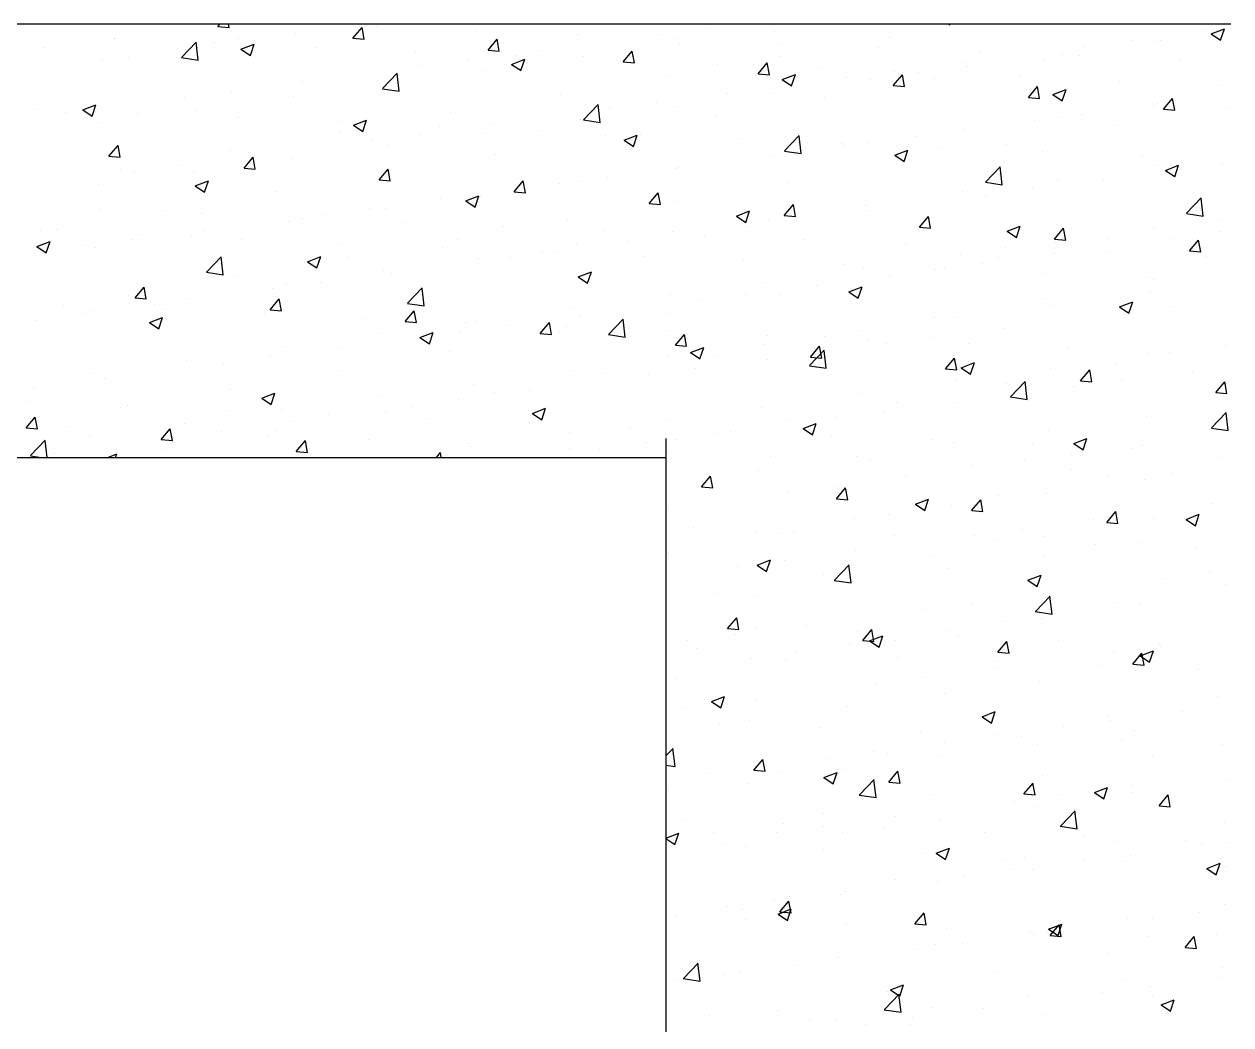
# Model space of a CAD drawing. Header units: millimetres. Extents: x 331487 to 517269, y 198509 to 399936.
# Drawn here: x 447294 to 447934, y 324537 to 325069 of the extents above; entities that cross this region are included whole.
import ezdxf

# ---------------------------------------------------------------- set-up
doc = ezdxf.new("R2010")
doc.units = ezdxf.units.MM
doc.header["$MEASUREMENT"] = 0
doc.layers.add('9th_Column', color=2, linetype='Continuous', lineweight=25)
doc.layers.add('COLUMN', color=6, linetype='Continuous')

msp = doc.modelspace()

# ---------------------------------------------------------------- linework, layer by layer
at = {"layer": '9th_Column'}
for p, q in [((447934.35, 325068.51), (442904.35, 325068.51)), ((447634.35, 324848.51), (447634.45, 322328.51)), ((443134.35, 324838.51), (447634.35, 324838.51))]:
    msp.add_line(p, q, dxfattribs=at)
at = {"layer": 'COLUMN', "color": 2, "linetype": 'Continuous'}
for p, q in [((447396.46, 325067.29), (447397.48, 325068.51)), ((447396.46, 325067.29), (447402.44, 325066.77)), ((447402.43, 325066.76), (447402.11, 325068.51)), ((447480.52, 325067.48), (447480.52, 325067.48)), ((447784.48, 325068.51), (447785.15, 325068.06)), ((447785.15, 325068.06), (447785.3, 325068.51)), ((447341.46, 325060.81), (447341.46, 325060.81)), ((447341.71, 325060.84), (447341.71, 325060.84)), ((447407.38, 325061.05), (447407.38, 325061.05)), ((447437.8, 325063.65), (447437.8, 325063.65)), ((447468.19, 325061.01), (447473.01, 325066.76)), ((447468.19, 325061.01), (447474.16, 325060.49)), ((447474.16, 325060.48), (447473, 325066.75)), ((447533.91, 325065.22), (447533.91, 325065.22)), ((447587.29, 325062.96), (447587.29, 325062.96)), ((447630.69, 325062.91), (447630.69, 325062.91)), ((447640.67, 325060.71), (447640.67, 325060.71)), ((447655.72, 325066.21), (447655.72, 325066.21)), ((447692.23, 325064.74), (447692.23, 325064.74)), ((447753.17, 325061.44), (447753.17, 325061.44)), ((447919.41, 325064.94), (447919.41, 325064.94)), ((447923.89, 325063.41), (447930.89, 325066.09)), ((447923.89, 325063.41), (447928.87, 325060.05)), ((447928.86, 325060.05), (447930.89, 325066.09)), ((447303.84, 325055.86), (447303.84, 325055.86)), ((447377.19, 325050.88), (447384.98, 325059)), ((447386, 325049.41), (447384.89, 325058.91)), ((447385.86, 325056.15), (447385.86, 325056.15)), ((447394.84, 325058.55), (447394.84, 325058.55)), ((447408.73, 325055.18), (447415.73, 325057.87)), ((447408.73, 325055.18), (447413.71, 325051.82)), ((447413.7, 325051.82), (447415.73, 325057.87)), ((447448.23, 325056.3), (447448.23, 325056.3)), ((447539.91, 325054.74), (447544.73, 325060.48)), ((447539.91, 325054.74), (447545.89, 325054.22)), ((447545.89, 325054.21), (447544.73, 325060.48)), ((447567.53, 325054.6), (447567.53, 325054.6)), ((447641.72, 325058.34), (447641.72, 325058.34)), ((447694.05, 325058.45), (447694.05, 325058.45)), ((447747.44, 325056.2), (447747.44, 325056.2)), ((447856.5, 325056.66), (447856.5, 325056.66)), ((447881.54, 325059.96), (447881.54, 325059.96)), ((447893.77, 325059.51), (447893.77, 325059.51)), ((447896.75, 325059.89), (447896.75, 325059.89)), ((447335.35, 325049.75), (447335.35, 325049.75)), ((447349.07, 325051.04), (447349.07, 325051.04)), ((447377.1, 325050.79), (447386, 325049.41)), ((447501.61, 325054.04), (447501.61, 325054.04)), ((447529.66, 325049.61), (447529.66, 325049.61)), ((447552.44, 325047.17), (447559.45, 325049.86)), ((447554.99, 325051.79), (447554.99, 325051.79)), ((447557.41, 325043.81), (447559.44, 325049.86)), ((447590.38, 325051.3), (447590.38, 325051.3)), ((447608.37, 325049.53), (447608.37, 325049.53)), ((447611.64, 325048.46), (447616.46, 325054.21)), ((447611.64, 325048.46), (447617.61, 325047.94)), ((447617.61, 325047.93), (447616.46, 325054.2)), ((447683.36, 325042.19), (447688.18, 325047.93)), ((447689.34, 325041.66), (447688.18, 325047.93)), ((447694.85, 325051.43), (447694.85, 325051.43)), ((447793.35, 325048.35), (447793.35, 325048.35)), ((447800.82, 325053.94), (447800.82, 325053.94)), ((447835.45, 325049.5), (447835.45, 325049.5)), ((447844.81, 325052.39), (447844.81, 325052.39)), ((447854.2, 325051.69), (447854.2, 325051.69)), ((447907.58, 325049.43), (447907.58, 325049.43)), ((447483.92, 325034.33), (447491.71, 325042.45)), ((447492.72, 325032.86), (447491.62, 325042.36)), ((447504.63, 325046.31), (447504.63, 325046.31)), ((447538.44, 325043.8), (447538.44, 325043.8)), ((447552.44, 325047.17), (447557.42, 325043.82)), ((447636.53, 325041.42), (447636.53, 325041.42)), ((447661.76, 325047.28), (447661.76, 325047.28)), ((447683.36, 325042.19), (447689.34, 325041.67)), ((447696.16, 325039.16), (447703.16, 325041.85)), ((447701.13, 325035.8), (447703.15, 325041.85)), ((447715.14, 325045.02), (447715.14, 325045.02)), ((447755.09, 325035.91), (447759.91, 325041.66)), ((447755.48, 325043.36), (447755.48, 325043.36)), ((447761.06, 325035.38), (447759.91, 325041.65)), ((447768.52, 325042.77), (447768.52, 325042.77)), ((447794.3, 325045.99), (447794.3, 325045.99)), ((447441.47, 325038), (447441.47, 325038)), ((447487.93, 325037.4), (447487.93, 325037.4)), ((447696.16, 325039.16), (447701.13, 325035.81)), ((447730.44, 325040.07), (447730.44, 325040.07)), ((447742.95, 325038.95), (447742.95, 325038.95)), ((447755.09, 325035.91), (447761.07, 325035.39)), ((447777.13, 325039.49), (447777.13, 325039.49)), ((447821.9, 325040.51), (447821.9, 325040.51)), ((447826.82, 325029.64), (447831.64, 325035.38)), ((447832.79, 325029.11), (447831.63, 325035.38)), ((447875.28, 325038.25), (447875.28, 325038.25)), ((447928.67, 325036), (447928.67, 325036)), ((447378.56, 325029.72), (447378.56, 325029.72)), ((447403.6, 325033.01), (447403.6, 325033.01)), ((447436.58, 325030.36), (447436.58, 325030.36)), ((447483.83, 325034.24), (447492.72, 325032.86)), ((447578.21, 325031.41), (447578.21, 325031.41)), ((447667.29, 325031.75), (447667.29, 325031.75)), ((447691.02, 325031.45), (447691.02, 325031.45)), ((447718.81, 325029.48), (447718.81, 325029.48)), ((447826.82, 325029.64), (447832.79, 325029.12)), ((447839.87, 325031.15), (447846.87, 325033.84)), ((447839.87, 325031.15), (447844.84, 325027.8)), ((447844.84, 325027.8), (447846.87, 325033.84)), ((447898.54, 325023.36), (447903.36, 325029.11)), ((447904.52, 325022.83), (447903.36, 325029.1)), ((447300.48, 325023.41), (447300.48, 325023.41)), ((447324.71, 325022.93), (447331.71, 325025.61)), ((447324.71, 325022.93), (447329.68, 325019.57)), ((447329.68, 325019.57), (447331.71, 325025.61)), ((447384.65, 325022.86), (447384.65, 325022.86)), ((447590.64, 325017.78), (447598.43, 325025.9)), ((447599.44, 325016.31), (447598.34, 325025.8)), ((447604.38, 325023.47), (447604.38, 325023.47)), ((447629.41, 325026.77), (447629.41, 325026.77)), ((447640.51, 325025.05), (447640.51, 325025.05)), ((447893.11, 325025.5), (447893.11, 325025.5)), ((447895.53, 325026.6), (447895.53, 325026.6)), ((447898.54, 325023.36), (447904.52, 325022.84)), ((447931.96, 325024.51), (447931.96, 325024.51)), ((447315.41, 325021.4), (447315.41, 325021.4)), ((447334.14, 325016.46), (447334.14, 325016.46)), ((447353.86, 325021.16), (447353.86, 325021.16)), ((447407.25, 325018.9), (447407.25, 325018.9)), ((447460.63, 325016.64), (447460.63, 325016.64)), ((447468.42, 325014.92), (447475.42, 325017.61)), ((447473.39, 325011.56), (447475.42, 325017.6)), ((447519.89, 325021.4), (447519.89, 325021.4)), ((447589.16, 325018.01), (447589.16, 325018.01)), ((447590.55, 325017.69), (447599.45, 325016.31)), ((447660.49, 325019.47), (447660.49, 325019.47)), ((447830.2, 325017.22), (447830.2, 325017.22)), ((447843.59, 325019.1), (447843.59, 325019.1)), ((447855.23, 325020.52), (447855.23, 325020.52)), ((447461.57, 325011.39), (447461.57, 325011.39)), ((447468.42, 325014.92), (447473.4, 325011.56)), ((447503.35, 325010.17), (447503.35, 325010.17)), ((447514.01, 325014.39), (447514.01, 325014.39)), ((447537.22, 325010.51), (447537.22, 325010.51)), ((447541.23, 325015.16), (447541.23, 325015.16)), ((447567.39, 325012.13), (447567.39, 325012.13)), ((447602.17, 325009.46), (447602.17, 325009.46)), ((447612.13, 325006.91), (447619.14, 325009.6)), ((447617.1, 325003.55), (447619.13, 325009.59)), ((447620.78, 325009.88), (447620.78, 325009.88)), ((447793.08, 325012.7), (447793.08, 325012.7)), ((447873.64, 325014.5), (447873.64, 325014.5)), ((447338.61, 324998.35), (447343.43, 325004.09)), ((447344.58, 324997.81), (447343.43, 325004.08)), ((447478.32, 325006.87), (447478.32, 325006.87)), ((447486.71, 325004.11), (447486.71, 325004.11)), ((447612.13, 325006.91), (447617.11, 325003.55)), ((447674.16, 325007.62), (447674.16, 325007.62)), ((447697.37, 325001.23), (447705.16, 325009.35)), ((447706.17, 324999.76), (447705.06, 325009.25)), ((447727.54, 325005.37), (447727.54, 325005.37)), ((447729.17, 325003.92), (447729.17, 325003.92)), ((447741.74, 325005.66), (447741.74, 325005.66)), ((447767.04, 325008.91), (447767.04, 325008.91)), ((447780.92, 325003.11), (447780.92, 325003.11)), ((447815.32, 325004.49), (447815.32, 325004.49)), ((447338.61, 324998.35), (447344.59, 324997.82)), ((447403.26, 325001.38), (447403.26, 325001.38)), ((447410.33, 324992.07), (447415.16, 324997.82)), ((447416.31, 324991.54), (447415.15, 324997.81)), ((447415.16, 324998.56), (447415.16, 324998.56)), ((447435.37, 324997.07), (447435.37, 324997.07)), ((447543.85, 324999.45), (447543.85, 324999.45)), ((447689.8, 324998.16), (447689.8, 324998.16)), ((447697.28, 325001.13), (447706.17, 324999.75)), ((447704.14, 325000.63), (447704.14, 325000.63)), ((447755.85, 324998.9), (447762.85, 325001.59)), ((447755.85, 324998.9), (447760.82, 324995.54)), ((447760.82, 324995.54), (447762.84, 325001.59)), ((447834.3, 325000.86), (447834.3, 325000.86)), ((447887.69, 324998.6), (447887.69, 324998.6)), ((447344.94, 324991.37), (447344.94, 324991.37)), ((447352.26, 324990.28), (447352.26, 324990.28)), ((447377.29, 324993.57), (447377.29, 324993.57)), ((447410.33, 324992.07), (447416.31, 324991.55)), ((447482.06, 324985.79), (447486.88, 324991.54)), ((447488.03, 324985.26), (447486.88, 324991.53)), ((447639.29, 324991.76), (447639.29, 324991.76)), ((447640.98, 324992.31), (447640.98, 324992.31)), ((447757, 324994.48), (447757, 324994.48)), ((447804.09, 324984.68), (447811.88, 324992.79)), ((447812.89, 324983.2), (447811.79, 324992.7)), ((447894.32, 324993.31), (447894.32, 324993.31)), ((447899.56, 324990.89), (447906.56, 324993.58)), ((447899.56, 324990.89), (447904.53, 324987.54)), ((447904.53, 324987.53), (447906.56, 324993.58)), ((447929.95, 324994.38), (447929.95, 324994.38)), ((447383.43, 324989.57), (447383.43, 324989.57)), ((447384.4, 324982.66), (447391.4, 324985.35)), ((447389.37, 324979.31), (447391.4, 324985.35)), ((447482.06, 324985.79), (447488.04, 324985.27)), ((447485.54, 324989.44), (447485.54, 324989.44)), ((447553.79, 324979.52), (447558.61, 324985.26)), ((447559.76, 324978.99), (447558.6, 324985.26)), ((447578.07, 324984.03), (447578.07, 324984.03)), ((447587.95, 324984.72), (447587.95, 324984.72)), ((447603.11, 324987.32), (447603.11, 324987.32)), ((447698.68, 324984.47), (447698.68, 324984.47)), ((447804, 324984.58), (447812.89, 324983.2)), ((447842.38, 324985.81), (447842.38, 324985.81)), ((447866.8, 324986.06), (447866.8, 324986.06)), ((447332.92, 324983.17), (447332.92, 324983.17)), ((447384.4, 324982.66), (447389.37, 324979.31)), ((447427.22, 324979.42), (447427.22, 324979.42)), ((447528.11, 324974.66), (447535.11, 324977.34)), ((447533.08, 324971.3), (447535.11, 324977.34)), ((447553.79, 324979.52), (447559.76, 324979)), ((447625.51, 324973.24), (447630.33, 324978.99)), ((447631.49, 324972.71), (447630.33, 324978.98)), ((447791.87, 324979.41), (447791.87, 324979.41)), ((447803.89, 324977.78), (447803.89, 324977.78)), ((447828.93, 324981.08), (447828.93, 324981.08)), ((447514.92, 324975.71), (447514.92, 324975.71)), ((447528.11, 324974.66), (447533.09, 324971.3)), ((447536.01, 324977.22), (447536.01, 324977.22)), ((447625.51, 324973.24), (447631.49, 324972.72)), ((447640.36, 324974.46), (447640.36, 324974.46)), ((447697.24, 324966.97), (447702.06, 324972.71)), ((447703.21, 324966.44), (447702.06, 324972.71)), ((447740.52, 324972.37), (447740.52, 324972.37)), ((447910.81, 324968.12), (447918.6, 324976.24)), ((447919.62, 324966.65), (447918.51, 324976.15)), ((447334.39, 324970.06), (447334.39, 324970.06)), ((447368.9, 324969.41), (447368.9, 324969.41)), ((447387.77, 324967.8), (447387.77, 324967.8)), ((447441.16, 324965.54), (447441.16, 324965.54)), ((447452.01, 324967.43), (447452.01, 324967.43)), ((447477.05, 324970.73), (447477.05, 324970.73)), ((447485.5, 324970.82), (447485.5, 324970.82)), ((447671.83, 324966.65), (447678.83, 324969.33)), ((447671.83, 324966.65), (447676.8, 324963.29)), ((447676.79, 324963.29), (447678.82, 324969.33)), ((447688.58, 324964.87), (447688.58, 324964.87)), ((447697.24, 324966.97), (447703.22, 324966.45)), ((447740.74, 324969.47), (447740.74, 324969.47)), ((447768.96, 324960.69), (447773.79, 324966.44)), ((447774.94, 324960.16), (447773.78, 324966.43)), ((447910.72, 324968.03), (447919.62, 324966.65)), ((447927.83, 324964.85), (447927.83, 324964.85)), ((447302.09, 324958.88), (447302.09, 324958.88)), ((447310.58, 324959.4), (447310.58, 324959.4)), ((447388.86, 324959.12), (447388.86, 324959.12)), ((447434.15, 324963.78), (447434.15, 324963.78)), ((447494.54, 324963.29), (447494.54, 324963.29)), ((447547.92, 324961.03), (447547.92, 324961.03)), ((447582.05, 324964.45), (447582.05, 324964.45)), ((447601.3, 324958.78), (447601.3, 324958.78)), ((447638.07, 324958.47), (447638.07, 324958.47)), ((447677.83, 324961.18), (447677.83, 324961.18)), ((447702.86, 324964.48), (447702.86, 324964.48)), ((447768.96, 324960.69), (447774.94, 324960.17)), ((447815.54, 324958.64), (447822.54, 324961.33)), ((447815.54, 324958.64), (447820.51, 324955.28)), ((447820.51, 324955.28), (447822.53, 324961.32)), ((447840.69, 324954.42), (447845.51, 324960.16)), ((447846.66, 324953.89), (447845.51, 324960.16)), ((447893.1, 324960.02), (447893.1, 324960.02)), ((447928.68, 324958.23), (447928.68, 324958.23)), ((447300.38, 324950.41), (447307.38, 324953.1)), ((447305.35, 324947.05), (447307.37, 324953.1)), ((447350.98, 324954.13), (447350.98, 324954.13)), ((447355.48, 324956.62), (447355.48, 324956.62)), ((447382.21, 324956.28), (447382.21, 324956.28)), ((447408.86, 324954.37), (447408.86, 324954.37)), ((447462.24, 324952.11), (447462.24, 324952.11)), ((447523.73, 324954.44), (447523.73, 324954.44)), ((447614.67, 324952.87), (447614.67, 324952.87)), ((447654.68, 324956.52), (447654.68, 324956.52)), ((447708.07, 324954.27), (447708.07, 324954.27)), ((447761.45, 324952.01), (447761.45, 324952.01)), ((447840.69, 324954.42), (447846.67, 324953.9)), ((447841.16, 324952.52), (447841.16, 324952.52)), ((447869.51, 324954.84), (447869.51, 324954.84)), ((447903.65, 324954.94), (447903.65, 324954.94)), ((447912.42, 324948.14), (447917.24, 324953.89)), ((447918.39, 324947.61), (447917.23, 324953.88)), ((447300.38, 324950.41), (447305.35, 324947.06)), ((447325.95, 324950.84), (447325.95, 324950.84)), ((447331.7, 324949.88), (447331.7, 324949.88)), ((447515.62, 324949.86), (447515.62, 324949.86)), ((447569, 324947.6), (447569, 324947.6)), ((447576.8, 324947.88), (447576.8, 324947.88)), ((447586.73, 324951.43), (447586.73, 324951.43)), ((447622.39, 324945.35), (447622.39, 324945.35)), ((447790.65, 324946.12), (447790.65, 324946.12)), ((447814.83, 324949.76), (447814.83, 324949.76)), ((447840.49, 324946.62), (447840.49, 324946.62)), ((447868.21, 324947.5), (447868.21, 324947.5)), ((447912.42, 324948.14), (447918.39, 324947.62)), ((447390.45, 324936.92), (447398.24, 324945.04)), ((447399.25, 324935.45), (447398.15, 324944.94)), ((447444.09, 324942.4), (447451.09, 324945.09)), ((447444.09, 324942.4), (447449.06, 324939.05)), ((447449.06, 324939.05), (447451.09, 324945.09)), ((447465.41, 324944.43), (447465.41, 324944.43)), ((447534.79, 324943.93), (447534.79, 324943.93)), ((447551.77, 324944.59), (447551.77, 324944.59)), ((447675.77, 324943.09), (447675.77, 324943.09)), ((447729.15, 324940.83), (447729.15, 324940.83)), ((447739.31, 324939.08), (447739.31, 324939.08)), ((447802.62, 324941.63), (447802.62, 324941.63)), ((447811.19, 324944.83), (447811.19, 324944.83)), ((447921.6, 324945.25), (447921.6, 324945.25)), ((447390.36, 324936.83), (447399.26, 324935.45)), ((447407.09, 324934.42), (447407.09, 324934.42)), ((447484.28, 324937.53), (447484.28, 324937.53)), ((447488.61, 324936.27), (447488.61, 324936.27)), ((447587.8, 324934.39), (447594.8, 324937.08)), ((447587.8, 324934.39), (447592.78, 324931.04)), ((447592.77, 324931.04), (447594.8, 324937.08)), ((447752.87, 324934.82), (447752.87, 324934.82)), ((447777.58, 324938.34), (447777.58, 324938.34)), ((447782.53, 324938.58), (447782.53, 324938.58)), ((447835.92, 324936.32), (447835.92, 324936.32)), ((447889.3, 324934.07), (447889.3, 324934.07)), ((447893.47, 324932.88), (447893.47, 324932.88)), ((447352.48, 324923.13), (447357.3, 324928.87)), ((447358.46, 324922.6), (447357.3, 324928.86)), ((447425.7, 324927.99), (447425.7, 324927.99)), ((447432.94, 324930.49), (447432.94, 324930.49)), ((447450.74, 324931.29), (447450.74, 324931.29)), ((447497.18, 324920.37), (447504.97, 324928.49)), ((447505.98, 324918.9), (447504.87, 324928.39)), ((447687.37, 324931.58), (447687.37, 324931.58)), ((447714.43, 324930.02), (447714.43, 324930.02)), ((447731.52, 324926.38), (447738.52, 324929.07)), ((447731.52, 324926.38), (447736.49, 324923.03)), ((447736.49, 324923.03), (447738.51, 324929.07)), ((447891.88, 324926.73), (447891.88, 324926.73)), ((447348.77, 324924.41), (447348.77, 324924.41)), ((447352.48, 324923.13), (447358.46, 324922.6)), ((447362.55, 324919.68), (447362.55, 324919.68)), ((447381, 324922.99), (447381, 324922.99)), ((447424.21, 324916.85), (447429.03, 324922.6)), ((447430.18, 324916.32), (447429.03, 324922.59)), ((447497.09, 324920.27), (447505.98, 324918.89)), ((447636.86, 324925.18), (447636.86, 324925.18)), ((447651.52, 324921.74), (447651.52, 324921.74)), ((447676.56, 324925.04), (447676.56, 324925.04)), ((447694.55, 324924.8), (447694.55, 324924.8)), ((447835.15, 324922.87), (447835.15, 324922.87)), ((447875.23, 324918.38), (447882.23, 324921.06)), ((447880.2, 324915.02), (447882.23, 324921.06)), ((447314.5, 324919.22), (447314.5, 324919.22)), ((447324.68, 324914.69), (447324.68, 324914.69)), ((447330.49, 324916.59), (447330.49, 324916.59)), ((447367.88, 324916.97), (447367.88, 324916.97)), ((447421.26, 324914.71), (447421.26, 324914.71)), ((447424.21, 324916.85), (447430.19, 324916.33)), ((447495.94, 324910.58), (447500.76, 324916.32)), ((447501.91, 324910.04), (447500.75, 324916.31)), ((447585.51, 324918.14), (447585.51, 324918.14)), ((447588.37, 324913.43), (447588.37, 324913.43)), ((447636.24, 324914.79), (447636.24, 324914.79)), ((447839.95, 324919.23), (447839.95, 324919.23)), ((447875.23, 324918.38), (447880.2, 324915.02)), ((447877.34, 324915.49), (447877.34, 324915.49)), ((447902.37, 324918.79), (447902.37, 324918.79)), ((447299.64, 324911.39), (447299.64, 324911.39)), ((447360.07, 324910.15), (447367.07, 324912.84)), ((447360.07, 324910.15), (447365.04, 324906.79)), ((447365.04, 324906.79), (447367.06, 324912.84)), ((447474.64, 324912.46), (447474.64, 324912.46)), ((447495.94, 324910.58), (447501.91, 324910.05)), ((447528.02, 324910.2), (447528.02, 324910.2)), ((447533.57, 324910.64), (447533.57, 324910.64)), ((447550.49, 324908.44), (447550.49, 324908.44)), ((447567.66, 324904.3), (447572.48, 324910.05)), ((447573.64, 324903.77), (447572.48, 324910.04)), ((447581.41, 324907.95), (447581.41, 324907.95)), ((447603.9, 324903.82), (447611.69, 324911.93)), ((447612.7, 324902.34), (447611.6, 324911.84)), ((447776.83, 324912.86), (447776.83, 324912.86)), ((447789.43, 324912.83), (447789.43, 324912.83)), ((447814.18, 324907.18), (447814.18, 324907.18)), ((447483.06, 324904.24), (447483.06, 324904.24)), ((447503.78, 324902.14), (447510.78, 324904.83)), ((447503.78, 324902.14), (447508.76, 324898.79)), ((447508.75, 324898.78), (447510.78, 324904.83)), ((447525.46, 324905.15), (447525.46, 324905.15)), ((447567.66, 324904.3), (447573.64, 324903.78)), ((447577.92, 324904.78), (447577.92, 324904.78)), ((447603.81, 324903.72), (447612.7, 324902.34)), ((447634.79, 324905.69), (447634.79, 324905.69)), ((447639.39, 324898.03), (447644.21, 324903.77)), ((447645.36, 324897.49), (447644.21, 324903.76)), ((447688.17, 324903.44), (447688.17, 324903.44)), ((447718.52, 324902.85), (447718.52, 324902.85)), ((447738.09, 324905.79), (447738.09, 324905.79)), ((447741.55, 324901.18), (447741.55, 324901.18)), ((447776.31, 324902.19), (447776.31, 324902.19)), ((447431.72, 324897.2), (447431.72, 324897.2)), ((447462.3, 324896.83), (447462.3, 324896.83)), ((447519.6, 324894.77), (447519.6, 324894.77)), ((447639.39, 324898.03), (447645.37, 324897.5)), ((447647.49, 324894.13), (447654.5, 324896.82)), ((447647.49, 324894.13), (447652.47, 324890.78)), ((447652.46, 324890.77), (447654.49, 324896.82)), ((447686.15, 324898.29), (447686.15, 324898.29)), ((447710.62, 324887.26), (447718.41, 324895.38)), ((447711.11, 324891.75), (447715.93, 324897.5)), ((447717.09, 324891.22), (447715.93, 324897.49)), ((447719.43, 324885.79), (447718.32, 324895.29)), ((447751.28, 324898.9), (447751.28, 324898.9)), ((447794.94, 324898.93), (447794.94, 324898.93)), ((447848.32, 324896.67), (447848.32, 324896.67)), ((447901.7, 324894.41), (447901.7, 324894.41)), ((447931.66, 324897.88), (447931.66, 324897.88)), ((447379.78, 324889.7), (447379.78, 324889.7)), ((447399.4, 324888.55), (447399.4, 324888.55)), ((447424.43, 324891.85), (447424.43, 324891.85)), ((447635.64, 324891.89), (447635.64, 324891.89)), ((447660.2, 324892.84), (447660.2, 324892.84)), ((447688.12, 324890.58), (447688.12, 324890.58)), ((447711.11, 324891.75), (447717.09, 324891.23)), ((447782.84, 324885.47), (447787.66, 324891.22)), ((447788.81, 324884.94), (447787.66, 324891.21)), ((447791.21, 324886.12), (447798.21, 324888.81)), ((447796.18, 324882.77), (447798.2, 324888.81)), ((447873.34, 324887.87), (447873.34, 324887.87)), ((447890.67, 324893.44), (447890.67, 324893.44)), ((447329.27, 324883.3), (447329.27, 324883.3)), ((447461.28, 324884.76), (447461.28, 324884.76)), ((447584.3, 324884.85), (447584.3, 324884.85)), ((447601.88, 324882.83), (447601.88, 324882.83)), ((447625.21, 324882.3), (447625.21, 324882.3)), ((447650.25, 324885.6), (447650.25, 324885.6)), ((447710.53, 324887.17), (447719.43, 324885.79)), ((447782.84, 324885.47), (447788.82, 324884.95)), ((447791.21, 324886.12), (447796.18, 324882.77)), ((447838.73, 324885.94), (447838.73, 324885.94)), ((447854.57, 324879.2), (447859.39, 324884.94)), ((447860.54, 324878.67), (447859.38, 324884.94)), ((447913.94, 324884.34), (447913.94, 324884.34)), ((447298.37, 324875.25), (447298.37, 324875.25)), ((447336.24, 324880.24), (447336.24, 324880.24)), ((447532.36, 324877.35), (447532.36, 324877.35)), ((447788.22, 324879.54), (447788.22, 324879.54)), ((447815.02, 324877.86), (447815.02, 324877.86)), ((447817.35, 324870.71), (447825.14, 324878.83)), ((447826.15, 324869.24), (447825.05, 324878.74)), ((447851.03, 324876.05), (447851.03, 324876.05)), ((447854.57, 324879.2), (447860.54, 324878.68)), ((447876.07, 324879.35), (447876.07, 324879.35)), ((447926.29, 324872.92), (447931.11, 324878.67)), ((447932.27, 324872.39), (447931.11, 324878.66)), ((447402.96, 324874.75), (447402.96, 324874.75)), ((447419.76, 324869.89), (447426.76, 324872.58)), ((447419.76, 324869.89), (447424.73, 324866.53)), ((447424.73, 324866.53), (447426.76, 324872.57)), ((447481.85, 324870.95), (447481.85, 324870.95)), ((447524.19, 324869), (447524.19, 324869)), ((447543.56, 324872.82), (447543.56, 324872.82)), ((447562.06, 324873.99), (447562.06, 324873.99)), ((447736.87, 324872.5), (447736.87, 324872.5)), ((447817.26, 324870.62), (447826.15, 324869.24)), ((447926.29, 324872.92), (447932.27, 324872.4)), ((447295.02, 324868.13), (447295.02, 324868.13)), ((447344.64, 324864.74), (447344.64, 324864.74)), ((447348.4, 324865.87), (447348.4, 324865.87)), ((447401.79, 324863.61), (447401.79, 324863.61)), ((447430.5, 324863.91), (447430.5, 324863.91)), ((447485.24, 324862.81), (447485.24, 324862.81)), ((447499.15, 324865.71), (447499.15, 324865.71)), ((447563.47, 324861.88), (447570.47, 324864.57)), ((447568.44, 324858.52), (447570.47, 324864.56)), ((447684.94, 324865), (447684.94, 324865)), ((447750, 324862.75), (447750, 324862.75)), ((447756.71, 324867.85), (447756.71, 324867.85)), ((447787.88, 324867.74), (447787.88, 324867.74)), ((447924.07, 324854.16), (447931.86, 324862.28)), ((447932.87, 324852.69), (447931.77, 324862.18)), ((447294.63, 324854.18), (447299.45, 324859.93)), ((447300.61, 324853.65), (447299.45, 324859.92)), ((447378.57, 324856.41), (447378.57, 324856.41)), ((447436, 324857.39), (447436, 324857.39)), ((447455.17, 324861.36), (447455.17, 324861.36)), ((447508.55, 324859.1), (447508.55, 324859.1)), ((447561.93, 324856.85), (447561.93, 324856.85)), ((447563.47, 324861.88), (447568.45, 324858.52)), ((447634.43, 324858.6), (447634.43, 324858.6)), ((447698.39, 324857.84), (447698.39, 324857.84)), ((447707.18, 324853.87), (447714.19, 324856.56)), ((447712.15, 324850.51), (447714.18, 324856.56)), ((447724.97, 324859.46), (447724.97, 324859.46)), ((447889.45, 324860.15), (447889.45, 324860.15)), ((447294.63, 324854.18), (447300.61, 324853.66)), ((447316.11, 324854.69), (447316.11, 324854.69)), ((447328.06, 324850.01), (447328.06, 324850.01)), ((447366.36, 324847.91), (447371.18, 324853.65)), ((447369.49, 324852.44), (447369.49, 324852.44)), ((447372.33, 324847.38), (447371.18, 324853.64)), ((447398.12, 324852.4), (447398.12, 324852.4)), ((447422.87, 324850.18), (447422.87, 324850.18)), ((447426.92, 324852.8), (447426.92, 324852.8)), ((447583.08, 324851.56), (447583.08, 324851.56)), ((447615.32, 324854.59), (447615.32, 324854.59)), ((447661.82, 324851.14), (447661.82, 324851.14)), ((447668.7, 324852.34), (447668.7, 324852.34)), ((447707.18, 324853.87), (447712.16, 324850.51)), ((447722.08, 324850.08), (447722.08, 324850.08)), ((447837.51, 324852.66), (447837.51, 324852.66)), ((447923.98, 324854.07), (447932.88, 324852.69)), ((447296.99, 324839.51), (447304.77, 324847.63)), ((447305.73, 324838.51), (447304.68, 324847.53)), ((447366.36, 324847.91), (447372.34, 324847.38)), ((447368.6, 324842.79), (447368.6, 324842.79)), ((447373.09, 324849.11), (447373.09, 324849.11)), ((447438.08, 324841.63), (447442.91, 324847.38)), ((447444.06, 324841.1), (447442.9, 324847.37)), ((447476.25, 324847.93), (447476.25, 324847.93)), ((447529.64, 324845.67), (447529.64, 324845.67)), ((447531.14, 324844.06), (447531.14, 324844.06)), ((447583.02, 324843.42), (447583.02, 324843.42)), ((447598.91, 324842.86), (447598.91, 324842.86)), ((447623.94, 324846.16), (447623.94, 324846.16)), ((447640.07, 324847.83), (447640.07, 324847.83)), ((447775.46, 324847.83), (447775.46, 324847.83)), ((447787, 324846.25), (447787, 324846.25)), ((447828.84, 324845.57), (447828.84, 324845.57)), ((447850.9, 324845.86), (447857.9, 324848.55)), ((447850.9, 324845.86), (447855.87, 324842.51)), ((447855.87, 324842.5), (447857.89, 324848.55)), ((447882.23, 324843.31), (447882.23, 324843.31)), ((447887.63, 324844.89), (447887.63, 324844.89)), ((447296.9, 324839.41), (447302.72, 324838.51)), ((447309.94, 324840.79), (447309.94, 324840.79)), ((447338.02, 324838.51), (447342.74, 324840.32)), ((447342.13, 324838.51), (447342.73, 324840.32)), ((447438.09, 324841.63), (447444.06, 324841.11)), ((447512.46, 324838.51), (447514.63, 324841.1)), ((447515.1, 324838.51), (447514.63, 324841.09)), ((447636.4, 324841.16), (447636.4, 324841.16)), ((447689.78, 324838.9), (447689.78, 324838.9)), ((447735.66, 324839.21), (447735.66, 324839.21)), ((447743.17, 324836.65), (447743.17, 324836.65)), ((447824.73, 324836.61), (447824.73, 324836.61)), ((447849.76, 324839.91), (447849.76, 324839.91)), ((447927.53, 324838.22), (447927.53, 324838.22)), ((447683.72, 324831.71), (447683.72, 324831.71)), ((447796.55, 324834.39), (447796.55, 324834.39)), ((447849.93, 324832.14), (447849.93, 324832.14)), ((447653.26, 324822.81), (447658.08, 324828.55)), ((447659.24, 324822.28), (447658.08, 324828.54)), ((447761.57, 324828.3), (447761.57, 324828.3)), ((447869.21, 324828.21), (447869.21, 324828.21)), ((447888.24, 324826.86), (447888.24, 324826.86)), ((447903.31, 324829.88), (447903.31, 324829.88)), ((447653.26, 324822.81), (447659.24, 324822.28)), ((447698.66, 324820.02), (447698.66, 324820.02)), ((447723.7, 324823.31), (447723.7, 324823.31)), ((447724.99, 324816.53), (447729.81, 324822.28)), ((447730.96, 324816), (447729.81, 324822.27)), ((447810.9, 324818.2), (447810.9, 324818.2)), ((447836.3, 324819.37), (447836.3, 324819.37)), ((447635.51, 324811.7), (447635.51, 324811.7)), ((447724.99, 324816.53), (447730.97, 324816.01)), ((447766.87, 324813.61), (447773.88, 324816.3)), ((447766.88, 324813.61), (447771.85, 324810.25)), ((447771.84, 324810.25), (447773.87, 324816.29)), ((447785.79, 324812.96), (447785.79, 324812.96)), ((447796.71, 324810.26), (447801.54, 324816)), ((447802.69, 324809.72), (447801.53, 324815.99)), ((447924.48, 324813.77), (447924.48, 324813.77)), ((447734.44, 324805.92), (447734.44, 324805.92)), ((447752.58, 324808.19), (447752.58, 324808.19)), ((447796.72, 324810.26), (447802.69, 324809.73)), ((447861.33, 324805.45), (447861.33, 324805.45)), ((447868.44, 324803.98), (447873.26, 324809.73)), ((447874.41, 324803.45), (447873.26, 324809.72)), ((447893.18, 324806.25), (447893.18, 324806.25)), ((447910.59, 324805.6), (447917.59, 324808.29)), ((447910.59, 324805.6), (447915.56, 324802.24)), ((447915.56, 324802.24), (447917.58, 324808.29)), ((447648.8, 324801.51), (447648.8, 324801.51)), ((447682.5, 324798.43), (447682.5, 324798.43)), ((447694.26, 324798.18), (447694.26, 324798.18)), ((447702.19, 324799.25), (447702.19, 324799.25)), ((447823.45, 324800.47), (447823.45, 324800.47)), ((447868.44, 324803.98), (447874.42, 324803.46)), ((447755.57, 324796.99), (447755.57, 324796.99)), ((447798.42, 324797.17), (447798.42, 324797.17)), ((447808.95, 324794.74), (447808.95, 324794.74)), ((447834.86, 324796.24), (447834.86, 324796.24)), ((447862.33, 324792.48), (447862.33, 324792.48)), ((447887.02, 324793.57), (447887.02, 324793.57)), ((447635.94, 324788.17), (447635.94, 324788.17)), ((447735.26, 324788.86), (447735.26, 324788.86)), ((447776.54, 324786.23), (447776.54, 324786.23)), ((447835.08, 324786.08), (447835.08, 324786.08)), ((447915.71, 324790.23), (447915.71, 324790.23)), ((447672.36, 324780.57), (447672.36, 324780.57)), ((447682.85, 324781.35), (447689.85, 324784.04)), ((447682.85, 324781.35), (447687.83, 324778)), ((447687.82, 324778), (447689.85, 324784.04)), ((447697.39, 324783.87), (447697.39, 324783.87)), ((447723.88, 324773.3), (447731.67, 324781.42)), ((447732.68, 324771.83), (447731.58, 324781.33)), ((447784.57, 324779.67), (447784.57, 324779.67)), ((447718.22, 324776.22), (447718.22, 324776.22)), ((447723.79, 324773.21), (447732.69, 324771.83)), ((447733.23, 324772.63), (447733.23, 324772.63)), ((447826.57, 324773.35), (447833.57, 324776.03)), ((447826.57, 324773.35), (447831.54, 324769.99)), ((447831.53, 324769.99), (447833.56, 324776.03)), ((447898.17, 324774.33), (447898.17, 324774.33)), ((447923.21, 324777.62), (447923.21, 324777.62)), ((447659.9, 324766.21), (447659.9, 324766.21)), ((447835.02, 324766.01), (447835.02, 324766.01)), ((447931.37, 324771.26), (447931.37, 324771.26)), ((447681.29, 324765.14), (447681.29, 324765.14)), ((447797.15, 324761.03), (447797.15, 324761.03)), ((447830.61, 324756.75), (447838.4, 324764.87)), ((447839.41, 324755.28), (447838.3, 324764.77)), ((447873.05, 324761.24), (447873.05, 324761.24)), ((447885.8, 324760.28), (447885.8, 324760.28)), ((447667.14, 324747.59), (447671.96, 324753.33)), ((447673.11, 324747.06), (447671.96, 324753.32)), ((447772.11, 324757.73), (447772.11, 324757.73)), ((447830.52, 324756.65), (447839.41, 324755.27)), ((447667.14, 324747.59), (447673.12, 324747.06)), ((447682.71, 324748.15), (447682.71, 324748.15)), ((447708.96, 324749.42), (447708.96, 324749.42)), ((447738.86, 324741.31), (447743.68, 324747.06)), ((447744.84, 324740.78), (447743.68, 324747.05)), ((447814.73, 324751.23), (447814.73, 324751.23)), ((447833.87, 324752.79), (447833.87, 324752.79)), ((447646.05, 324741.13), (447646.05, 324741.13)), ((447671.08, 324744.43), (447671.08, 324744.43)), ((447736.09, 324745.9), (447736.09, 324745.9)), ((447738.86, 324741.31), (447744.84, 324740.79)), ((447742.54, 324741.09), (447749.55, 324743.78)), ((447742.54, 324741.09), (447747.52, 324737.74)), ((447747.51, 324737.74), (447749.54, 324743.78)), ((447756.41, 324741.22), (447756.41, 324741.22)), ((447783.35, 324746.39), (447783.35, 324746.39)), ((447789.48, 324743.64), (447789.48, 324743.64)), ((447810.59, 324735.04), (447815.41, 324740.78)), ((447816.56, 324734.51), (447815.41, 324740.77)), ((447842.86, 324741.38), (447842.86, 324741.38)), ((447650.41, 324736.97), (447650.41, 324736.97)), ((447703.8, 324734.72), (447703.8, 324734.72)), ((447732.01, 324739.34), (447732.01, 324739.34)), ((447810.59, 324735.04), (447816.57, 324734.51)), ((447871.87, 324734.88), (447871.87, 324734.88)), ((447882.32, 324728.76), (447887.14, 324734.51)), ((447886.26, 324733.08), (447893.26, 324735.77)), ((447888.29, 324728.23), (447887.13, 324734.5)), ((447891.23, 324729.73), (447893.25, 324735.77)), ((447896.24, 324739.13), (447896.24, 324739.13)), ((447896.9, 324738.18), (447896.9, 324738.18)), ((447680.07, 324731.85), (447680.07, 324731.85)), ((447698.09, 324731.21), (447698.09, 324731.21)), ((447757.18, 324732.46), (447757.18, 324732.46)), ((447810.56, 324730.21), (447810.56, 324730.21)), ((447863.94, 324727.95), (447863.94, 324727.95)), ((447882.32, 324728.76), (447888.29, 324728.24)), ((447886.26, 324733.08), (447891.23, 324729.73)), ((447639.77, 324721.2), (447639.77, 324721.2)), ((447770.84, 324721.58), (447770.84, 324721.58)), ((447808.71, 324726.57), (447808.71, 324726.57)), ((447884.59, 324727), (447884.59, 324727)), ((447917.33, 324725.7), (447917.33, 324725.7)), ((447745.8, 324718.29), (447745.8, 324718.29)), ((447832.65, 324719.5), (447832.65, 324719.5)), ((447658.52, 324708.84), (447665.52, 324711.53)), ((447658.52, 324708.84), (447663.5, 324705.48)), ((447663.49, 324705.48), (447665.52, 324711.53)), ((447682.65, 324709.97), (447682.65, 324709.97)), ((447782.14, 324713.1), (447782.14, 324713.1)), ((447927.24, 324711.59), (447927.24, 324711.59)), ((447644.78, 324704.99), (447644.78, 324704.99)), ((447730.79, 324706.05), (447730.79, 324706.05)), ((447802.23, 324700.83), (447809.24, 324703.52)), ((447807.2, 324697.47), (447809.23, 324703.52)), ((447908.47, 324703.73), (447908.47, 324703.73)), ((447662.82, 324697.32), (447662.82, 324697.32)), ((447678.86, 324698.56), (447678.86, 324698.56)), ((447802.23, 324700.83), (447807.21, 324697.48)), ((447845.56, 324695.44), (447845.56, 324695.44)), ((447868.92, 324701.58), (447868.92, 324701.58)), ((447870.59, 324698.74), (447870.59, 324698.74)), ((447716.2, 324695.06), (447716.2, 324695.06)), ((447769.58, 324692.81), (447769.58, 324692.81)), ((447810.6, 324691.57), (447810.6, 324691.57)), ((447822.96, 324690.55), (447822.96, 324690.55)), ((447883.37, 324693.71), (447883.37, 324693.71)), ((447634.35, 324679.99), (447638.21, 324684.01)), ((447639.22, 324674.42), (447638.11, 324683.91)), ((447782.4, 324687.13), (447782.4, 324687.13)), ((447831.43, 324686.21), (447831.43, 324686.21)), ((447876.35, 324688.3), (447876.35, 324688.3)), ((447929.73, 324686.04), (447929.73, 324686.04)), ((447681.01, 324672.37), (447685.83, 324678.11)), ((447686.99, 324671.84), (447685.83, 324678.11)), ((447719.5, 324678.85), (447719.5, 324678.85)), ((447744.53, 324682.14), (447744.53, 324682.14)), ((447752.28, 324681.56), (447752.28, 324681.56)), ((447780.92, 324679.81), (447780.92, 324679.81)), ((447892.88, 324679.62), (447892.88, 324679.62)), ((447634.35, 324675.17), (447639.22, 324674.41)), ((447656.34, 324670.53), (447656.34, 324670.53)), ((447681.01, 324672.37), (447686.99, 324671.84)), ((447693.96, 324671.55), (447693.96, 324671.55)), ((447718.21, 324668.58), (447725.21, 324671.27)), ((447723.18, 324665.22), (447725.21, 324671.26)), ((447729.58, 324672.77), (447729.58, 324672.77)), ((447752.74, 324666.09), (447757.56, 324671.84)), ((447758.71, 324665.56), (447757.56, 324671.83)), ((447677.64, 324665.27), (447677.64, 324665.27)), ((447718.21, 324668.58), (447723.19, 324665.22)), ((447737.14, 324659.34), (447744.93, 324667.45)), ((447745.94, 324657.86), (447744.84, 324667.36)), ((447752.74, 324666.09), (447758.72, 324665.57)), ((447824.47, 324659.82), (447829.29, 324665.56)), ((447830.44, 324659.29), (447829.28, 324665.55)), ((447834.56, 324669.61), (447834.56, 324669.61)), ((447882.16, 324664.28), (447882.16, 324664.28)), ((447933.5, 324667.46), (447933.5, 324667.46)), ((447635.65, 324661.54), (447635.65, 324661.54)), ((447737.05, 324659.24), (447745.94, 324657.86)), ((447776.24, 324659.6), (447776.24, 324659.6)), ((447824.47, 324659.82), (447830.44, 324659.29)), ((447844.29, 324659.3), (447844.29, 324659.3)), ((447861.92, 324660.57), (447868.93, 324663.26)), ((447861.93, 324660.57), (447866.9, 324657.21)), ((447866.89, 324657.21), (447868.92, 324663.26)), ((447882.16, 324660.42), (447882.16, 324660.42)), ((447896.19, 324653.54), (447901.01, 324659.29)), ((447902.17, 324653.01), (447901.01, 324659.28)), ((447819.25, 324656), (447819.25, 324656)), ((447830.22, 324652.92), (447830.22, 324652.92)), ((447843.86, 324642.78), (447851.65, 324650.9)), ((447852.67, 324641.31), (447851.56, 324650.81)), ((447896.19, 324653.54), (447902.17, 324653.02)), ((447643.34, 324646.22), (447643.34, 324646.22)), ((447717.93, 324649.59), (447717.93, 324649.59)), ((447756.1, 324647.69), (447756.1, 324647.69)), ((447779.71, 324646.52), (447779.71, 324646.52)), ((447931.07, 324644.63), (447931.07, 324644.63)), ((447634.36, 324636.39), (447641.19, 324639.01)), ((447639.16, 324632.97), (447641.19, 324639.01)), ((447659.61, 324639.58), (447659.61, 324639.58)), ((447693.19, 324639.41), (447693.19, 324639.41)), ((447696.73, 324643.97), (447696.73, 324643.97)), ((447718.22, 324642.7), (447718.22, 324642.7)), ((447728.36, 324639.48), (447728.36, 324639.48)), ((447750.11, 324641.71), (447750.11, 324641.71)), ((447803.49, 324639.45), (447803.49, 324639.45)), ((447843.77, 324642.69), (447852.67, 324641.31)), ((447634.36, 324636.21), (447639.16, 324632.97)), ((447664.43, 324632.79), (447664.43, 324632.79)), ((447676.42, 324631.98), (447676.42, 324631.98)), ((447856.87, 324637.2), (447856.87, 324637.2)), ((447872.75, 324634.62), (447872.75, 324634.62)), ((447910.25, 324634.94), (447910.25, 324634.94)), ((447919.01, 324633.16), (447919.01, 324633.16)), ((447932.28, 324634.17), (447932.28, 324634.17)), ((447717.81, 324630.53), (447717.81, 324630.53)), ((447771.19, 324628.28), (447771.19, 324628.28)), ((447777.9, 324628.32), (447784.9, 324631)), ((447777.9, 324628.32), (447782.88, 324624.96)), ((447782.87, 324624.96), (447784.9, 324631)), ((447824.57, 324626.02), (447824.57, 324626.02)), ((447880.94, 324627.13), (447880.94, 324627.13)), ((447814.44, 324624.6), (447814.44, 324624.6)), ((447817.98, 324619.86), (447817.98, 324619.86)), ((447829, 324619.63), (447829, 324619.63)), ((447855.85, 324624.84), (447855.85, 324624.84)), ((447877.96, 324623.77), (447877.96, 324623.77)), ((447921.62, 324620.31), (447928.62, 324622.99)), ((447921.62, 324620.31), (447926.59, 324616.95)), ((447926.58, 324616.95), (447928.61, 324622.99)), ((447931.34, 324621.51), (447931.34, 324621.51)), ((447756.12, 324614.59), (447756.12, 324614.59)), ((447778.49, 324613.23), (447778.49, 324613.23)), ((447792.95, 324616.56), (447792.95, 324616.56)), ((447727.15, 324606.19), (447727.15, 324606.19)), ((447729.79, 324608.25), (447729.79, 324608.25)), ((447666.88, 324599.97), (447666.88, 324599.97)), ((447691.92, 324603.26), (447691.92, 324603.26)), ((447694.89, 324597.15), (447699.71, 324602.89)), ((447697.8, 324604.58), (447697.8, 324604.58)), ((447700.86, 324596.62), (447699.71, 324602.89)), ((447931.07, 324600.88), (447931.07, 324600.88)), ((447639.48, 324594.57), (447639.48, 324594.57)), ((447675.21, 324598.69), (447675.21, 324598.69)), ((447676.83, 324593.13), (447676.83, 324593.13)), ((447693.88, 324596.06), (447700.88, 324598.75)), ((447693.88, 324596.06), (447698.85, 324592.71)), ((447694.89, 324597.15), (447700.87, 324596.63)), ((447698.85, 324592.71), (447700.88, 324598.75)), ((447766.61, 324590.87), (447771.44, 324596.62)), ((447772.59, 324590.34), (447771.43, 324596.61)), ((447879.72, 324593.84), (447879.72, 324593.84)), ((447892.7, 324593.72), (447892.7, 324593.72)), ((447917.74, 324597.01), (447917.74, 324597.01)), ((447730.21, 324590.88), (447730.21, 324590.88)), ((447766.61, 324590.87), (447772.59, 324590.35)), ((447783.59, 324588.62), (447783.59, 324588.62)), ((447837.59, 324588.05), (447844.6, 324590.74)), ((447837.59, 324588.05), (447842.57, 324584.7)), ((447838.34, 324584.6), (447843.16, 324590.34)), ((447842.56, 324584.7), (447844.59, 324590.74)), ((447844.31, 324584.07), (447843.16, 324590.34)), ((447791.67, 324580.42), (447791.67, 324580.42)), ((447827.79, 324586.34), (447827.79, 324586.34)), ((447829.55, 324585.4), (447829.55, 324585.4)), ((447836.98, 324586.37), (447836.98, 324586.37)), ((447838.34, 324584.6), (447844.32, 324584.08)), ((447890.36, 324584.11), (447890.36, 324584.11)), ((447910.07, 324578.32), (447914.89, 324584.07)), ((447916.04, 324577.79), (447914.88, 324584.06)), ((447926.94, 324584.96), (447926.94, 324584.96)), ((447766.64, 324577.12), (447766.64, 324577.12)), ((447777.27, 324579.94), (447777.27, 324579.94)), ((447868.62, 324574.95), (447868.62, 324574.95)), ((447910.07, 324578.32), (447916.04, 324577.8)), ((447643.67, 324561.93), (447651.46, 324570.04)), ((447652.48, 324560.45), (447651.37, 324569.95)), ((447703.48, 324568.81), (447703.48, 324568.81)), ((447725.93, 324572.9), (447725.93, 324572.9)), ((447929.85, 324567.59), (447929.85, 324567.59)), ((447643.58, 324561.83), (447652.48, 324560.45)), ((447665.61, 324563.82), (447665.61, 324563.82)), ((447673.99, 324565.4), (447673.99, 324565.4)), ((447810.31, 324564.94), (447810.31, 324564.94)), ((447929.3, 324562.56), (447929.3, 324562.56)), ((447640.58, 324560.52), (447640.58, 324560.52)), ((447751.99, 324554.93), (447751.99, 324554.93)), ((447753.57, 324555.8), (447760.57, 324558.49)), ((447753.57, 324555.8), (447758.55, 324552.45)), ((447758.54, 324552.44), (447760.57, 324558.49)), ((447878.51, 324560.55), (447878.51, 324560.55)), ((447891.43, 324557.57), (447891.43, 324557.57)), ((447750.4, 324545.37), (447758.19, 324553.49)), ((447759.2, 324543.9), (447758.1, 324553.4)), ((447826.57, 324553.05), (447826.57, 324553.05)), ((447866.39, 324554.28), (447866.39, 324554.28)), ((447892.59, 324552.99), (447892.59, 324552.99)), ((447897.28, 324547.79), (447904.29, 324550.48)), ((447902.25, 324544.44), (447904.28, 324550.48)), ((447657.36, 324542.03), (447657.36, 324542.03)), ((447693.67, 324544.92), (447693.67, 324544.92)), ((447750.31, 324545.28), (447759.2, 324543.9)), ((447776.06, 324546.65), (447776.06, 324546.65)), ((447803.24, 324545.96), (447803.24, 324545.96)), ((447834.27, 324542.98), (447834.27, 324542.98)), ((447897.28, 324547.79), (447902.26, 324544.44)), ((447710.74, 324539.78), (447710.74, 324539.78)), ((447724.71, 324539.61), (447724.71, 324539.61)), ((447740.33, 324537.68), (447740.33, 324537.68)), ((447764.12, 324537.52), (447764.12, 324537.52)), ((447765.37, 324540.97), (447765.37, 324540.97))]:
    msp.add_line(p, q, dxfattribs=at)

doc.saveas('drawing.dxf')
